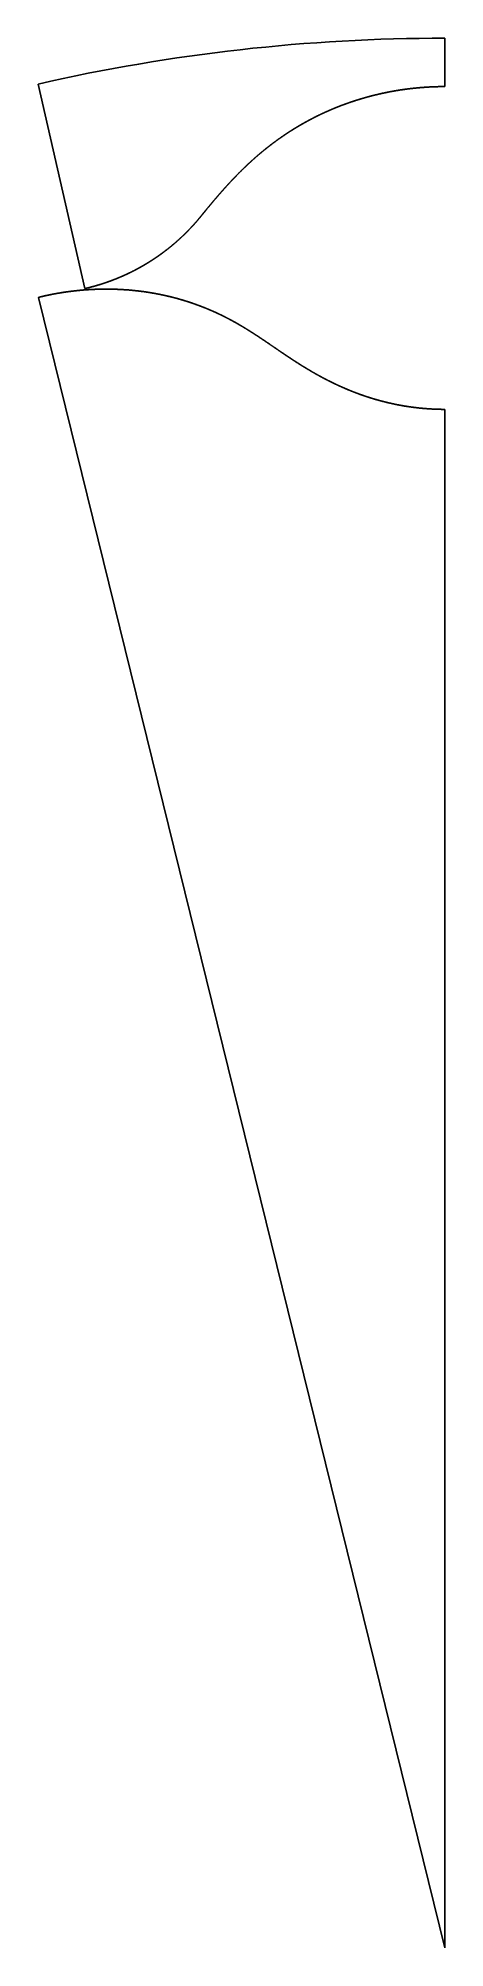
# Model space of a CAD drawing. Header units: metres. Extents: x -7.6 to 0, y 0 to 35.5.
import ezdxf

# ---------------------------------------------------------------- set-up
doc = ezdxf.new("R2010")
doc.units = ezdxf.units.M
doc.layers.add('Cycoidal Disk', color=1, linetype='Continuous')
doc.layers.add('Non-Pinwheel', color=2, linetype='Continuous')

msp = doc.modelspace()

# ---------------------------------------------------------------- linework, layer by layer
at = {"layer": 'Cycoidal Disk'}
for p in [(-7.562, 30.682), (0, 28.6)]:
    msp.add_line(p, (0, 0), dxfattribs=at)
msp.add_spline([(-7.562, 30.682), (-7.556, 30.683), (-7.551, 30.685), (-7.546, 30.686), (-7.541, 30.687), (-7.536, 30.688), (-7.531, 30.689), (-7.526, 30.691), (-7.521, 30.692), (-7.516, 30.693), (-7.511, 30.694), (-7.506, 30.695), (-7.501, 30.697), (-7.496, 30.698), (-7.491, 30.699), (-7.486, 30.7), (-7.481, 30.701), (-7.476, 30.702), (-7.471, 30.704), (-7.466, 30.705), (-7.461, 30.706), (-7.456, 30.707), (-7.45, 30.708), (-7.445, 30.709), (-7.44, 30.71), (-7.435, 30.711), (-7.43, 30.713), (-7.425, 30.714), (-7.42, 30.715), (-7.415, 30.716), (-7.41, 30.717), (-7.405, 30.718), (-7.4, 30.719), (-7.395, 30.72), (-7.39, 30.721), (-7.385, 30.722), (-7.38, 30.723), (-7.375, 30.724), (-7.37, 30.725), (-7.365, 30.727), (-7.359, 30.728), (-7.354, 30.729), (-7.349, 30.73), (-7.344, 30.731), (-7.339, 30.732), (-7.334, 30.733), (-7.329, 30.734), (-7.324, 30.735), (-7.319, 30.736), (-7.314, 30.737), (-7.309, 30.738), (-7.304, 30.739), (-7.299, 30.74), (-7.294, 30.741), (-7.289, 30.742), (-7.283, 30.743), (-7.278, 30.744), (-7.273, 30.745), (-7.268, 30.745), (-7.263, 30.746), (-7.258, 30.747), (-7.253, 30.748), (-7.248, 30.749), (-7.243, 30.75), (-7.238, 30.751), (-7.233, 30.752), (-7.228, 30.753), (-7.223, 30.754), (-7.218, 30.755), (-7.212, 30.756), (-7.207, 30.757), (-7.202, 30.757), (-7.197, 30.758), (-7.192, 30.759), (-7.187, 30.76), (-7.182, 30.761), (-7.177, 30.762), (-7.172, 30.763), (-7.167, 30.763), (-7.162, 30.764), (-7.157, 30.765), (-7.151, 30.766), (-7.146, 30.767), (-7.141, 30.768), (-7.136, 30.768), (-7.131, 30.769), (-7.126, 30.77), (-7.121, 30.771), (-7.116, 30.772), (-7.111, 30.773), (-7.106, 30.773), (-7.101, 30.774), (-7.096, 30.775), (-7.091, 30.776), (-7.085, 30.776), (-7.08, 30.777), (-7.075, 30.778), (-7.07, 30.779), (-7.065, 30.779), (-7.06, 30.78), (-7.055, 30.781), (-7.05, 30.782), (-7.045, 30.782), (-7.04, 30.783), (-7.035, 30.784), (-7.03, 30.785), (-7.024, 30.785), (-7.019, 30.786), (-7.014, 30.787), (-7.009, 30.787), (-7.004, 30.788), (-6.999, 30.789), (-6.994, 30.789), (-6.989, 30.79), (-6.984, 30.791), (-6.979, 30.791), (-6.974, 30.792), (-6.969, 30.793), (-6.963, 30.793), (-6.958, 30.794), (-6.953, 30.795), (-6.948, 30.795), (-6.943, 30.796), (-6.938, 30.797), (-6.933, 30.797), (-6.928, 30.798), (-6.923, 30.798), (-6.918, 30.799), (-6.913, 30.8), (-6.908, 30.8), (-6.902, 30.801), (-6.897, 30.801), (-6.892, 30.802), (-6.887, 30.803), (-6.882, 30.803), (-6.877, 30.804), (-6.872, 30.804), (-6.867, 30.805), (-6.862, 30.805), (-6.857, 30.806), (-6.852, 30.806), (-6.847, 30.807), (-6.842, 30.808), (-6.837, 30.808), (-6.831, 30.809), (-6.826, 30.809), (-6.821, 30.81), (-6.816, 30.81), (-6.811, 30.811), (-6.806, 30.811), (-6.801, 30.812), (-6.796, 30.812), (-6.791, 30.813), (-6.786, 30.813), (-6.781, 30.814), (-6.776, 30.814), (-6.771, 30.814), (-6.766, 30.815), (-6.761, 30.815), (-6.755, 30.816), (-6.75, 30.816), (-6.745, 30.817), (-6.74, 30.817), (-6.735, 30.818), (-6.73, 30.818), (-6.725, 30.818), (-6.72, 30.819), (-6.715, 30.819), (-6.71, 30.82), (-6.705, 30.82), (-6.7, 30.82), (-6.695, 30.821), (-6.69, 30.821), (-6.685, 30.822), (-6.68, 30.822), (-6.675, 30.822), (-6.67, 30.823), (-6.665, 30.823), (-6.659, 30.823), (-6.654, 30.824), (-6.649, 30.824), (-6.644, 30.824), (-6.639, 30.825), (-6.634, 30.825), (-6.629, 30.825), (-6.624, 30.826), (-6.619, 30.826), (-6.614, 30.826), (-6.609, 30.827), (-6.604, 30.827), (-6.599, 30.827), (-6.594, 30.827), (-6.589, 30.828), (-6.584, 30.828), (-6.579, 30.828), (-6.574, 30.829), (-6.569, 30.829), (-6.564, 30.829), (-6.559, 30.829), (-6.554, 30.83), (-6.549, 30.83), (-6.544, 30.83), (-6.539, 30.83), (-6.534, 30.83), (-6.529, 30.831), (-6.524, 30.831), (-6.519, 30.831), (-6.514, 30.831), (-6.509, 30.832), (-6.504, 30.832), (-6.499, 30.832), (-6.494, 30.832), (-6.489, 30.832), (-6.484, 30.832), (-6.479, 30.833), (-6.474, 30.833), (-6.469, 30.833), (-6.464, 30.833), (-6.459, 30.833), (-6.451, 30.834), (-6.444, 30.834), (-6.436, 30.834), (-6.429, 30.834), (-6.421, 30.834), (-6.414, 30.834), (-6.406, 30.835), (-6.399, 30.835), (-6.391, 30.835), (-6.384, 30.835), (-6.376, 30.835), (-6.369, 30.835), (-6.361, 30.835), (-6.354, 30.835), (-6.347, 30.836), (-6.339, 30.836), (-6.332, 30.836), (-6.324, 30.836), (-6.317, 30.836), (-6.309, 30.836), (-6.302, 30.836), (-6.295, 30.836), (-6.287, 30.836), (-6.28, 30.836), (-6.272, 30.836), (-6.265, 30.836), (-6.257, 30.836), (-6.25, 30.835), (-6.243, 30.835), (-6.235, 30.835), (-6.228, 30.835), (-6.221, 30.835), (-6.213, 30.835), (-6.206, 30.835), (-6.198, 30.835), (-6.191, 30.835), (-6.184, 30.834), (-6.176, 30.834), (-6.169, 30.834), (-6.162, 30.834), (-6.154, 30.834), (-6.147, 30.833), (-6.14, 30.833), (-6.132, 30.833), (-6.125, 30.833), (-6.118, 30.833), (-6.11, 30.832), (-6.103, 30.832), (-6.096, 30.832), (-6.089, 30.831), (-6.081, 30.831), (-6.074, 30.831), (-6.067, 30.83), (-6.059, 30.83), (-6.052, 30.83), (-6.045, 30.829), (-6.038, 30.829), (-6.03, 30.829), (-6.023, 30.828), (-6.016, 30.828), (-6.009, 30.827), (-6.001, 30.827), (-5.994, 30.827), (-5.987, 30.826), (-5.98, 30.826), (-5.973, 30.825), (-5.965, 30.825), (-5.958, 30.824), (-5.951, 30.824), (-5.944, 30.823), (-5.937, 30.823), (-5.929, 30.822), (-5.922, 30.822), (-5.915, 30.821), (-5.908, 30.821), (-5.901, 30.82), (-5.894, 30.82), (-5.887, 30.819), (-5.879, 30.819), (-5.872, 30.818), (-5.865, 30.817), (-5.858, 30.817), (-5.851, 30.816), (-5.844, 30.815), (-5.837, 30.815), (-5.83, 30.814), (-5.823, 30.814), (-5.816, 30.813), (-5.808, 30.812), (-5.801, 30.811), (-5.794, 30.811), (-5.787, 30.81), (-5.78, 30.809), (-5.773, 30.809), (-5.766, 30.808), (-5.759, 30.807), (-5.752, 30.806), (-5.745, 30.806), (-5.738, 30.805), (-5.731, 30.804), (-5.724, 30.803), (-5.717, 30.803), (-5.71, 30.802), (-5.703, 30.801), (-5.696, 30.8), (-5.689, 30.799), (-5.682, 30.798), (-5.675, 30.798), (-5.668, 30.797), (-5.661, 30.796), (-5.655, 30.795), (-5.648, 30.794), (-5.641, 30.793), (-5.634, 30.792), (-5.627, 30.791), (-5.62, 30.79), (-5.613, 30.789), (-5.606, 30.789), (-5.599, 30.788), (-5.593, 30.787), (-5.586, 30.786), (-5.579, 30.785), (-5.572, 30.784), (-5.565, 30.783), (-5.558, 30.782), (-5.552, 30.781), (-5.545, 30.78), (-5.538, 30.779), (-5.531, 30.778), (-5.524, 30.777), (-5.518, 30.776), (-5.511, 30.774), (-5.504, 30.773), (-5.497, 30.772), (-5.49, 30.771), (-5.484, 30.77), (-5.477, 30.769), (-5.47, 30.768), (-5.464, 30.767), (-5.457, 30.766), (-5.45, 30.765), (-5.443, 30.763), (-5.437, 30.762), (-5.43, 30.761), (-5.423, 30.76), (-5.417, 30.759), (-5.41, 30.758), (-5.403, 30.756), (-5.397, 30.755), (-5.39, 30.754), (-5.383, 30.753), (-5.377, 30.752), (-5.37, 30.75), (-5.364, 30.749), (-5.357, 30.748), (-5.35, 30.747), (-5.344, 30.745), (-5.337, 30.744), (-5.331, 30.743), (-5.324, 30.741), (-5.318, 30.74), (-5.311, 30.739), (-5.305, 30.738), (-5.298, 30.736), (-5.292, 30.735), (-5.285, 30.734), (-5.279, 30.732), (-5.272, 30.731), (-5.266, 30.73), (-5.259, 30.728), (-5.253, 30.727), (-5.246, 30.725), (-5.24, 30.724), (-5.233, 30.723), (-5.227, 30.721), (-5.22, 30.72), (-5.214, 30.718), (-5.208, 30.717), (-5.201, 30.716), (-5.195, 30.714), (-5.188, 30.713), (-5.182, 30.711), (-5.176, 30.71), (-5.169, 30.708), (-5.163, 30.707), (-5.157, 30.705), (-5.15, 30.704), (-5.144, 30.702), (-5.138, 30.701), (-5.131, 30.699), (-5.125, 30.698), (-5.119, 30.696), (-5.113, 30.695), (-5.106, 30.693), (-5.1, 30.692), (-5.094, 30.69), (-5.087, 30.689), (-5.081, 30.687), (-5.075, 30.686), (-5.069, 30.684), (-5.063, 30.682), (-5.056, 30.681), (-5.05, 30.679), (-5.044, 30.678), (-5.038, 30.676), (-5.032, 30.674), (-5.026, 30.673), (-5.019, 30.671), (-5.013, 30.67), (-5.007, 30.668), (-5.001, 30.666), (-4.995, 30.665), (-4.989, 30.663), (-4.983, 30.661), (-4.977, 30.66), (-4.97, 30.658), (-4.964, 30.656), (-4.958, 30.655), (-4.952, 30.653), (-4.946, 30.651), (-4.94, 30.65), (-4.934, 30.648), (-4.928, 30.646), (-4.922, 30.644), (-4.916, 30.643), (-4.91, 30.641), (-4.904, 30.639), (-4.898, 30.637), (-4.892, 30.636), (-4.886, 30.634), (-4.88, 30.632), (-4.874, 30.63), (-4.869, 30.629), (-4.863, 30.627), (-4.857, 30.625), (-4.851, 30.623), (-4.845, 30.621), (-4.839, 30.62), (-4.833, 30.618), (-4.827, 30.616), (-4.821, 30.614), (-4.816, 30.612), (-4.81, 30.611), (-4.804, 30.609), (-4.798, 30.607), (-4.792, 30.605), (-4.787, 30.603), (-4.781, 30.601), (-4.775, 30.599), (-4.769, 30.598), (-4.763, 30.596), (-4.758, 30.594), (-4.752, 30.592), (-4.746, 30.59), (-4.741, 30.588), (-4.735, 30.586), (-4.729, 30.584), (-4.723, 30.583), (-4.718, 30.581), (-4.712, 30.579), (-4.706, 30.577), (-4.701, 30.575), (-4.695, 30.573), (-4.689, 30.571), (-4.684, 30.569), (-4.678, 30.567), (-4.673, 30.565), (-4.667, 30.563), (-4.661, 30.561), (-4.656, 30.559), (-4.65, 30.557), (-4.645, 30.555), (-4.639, 30.553), (-4.634, 30.551), (-4.628, 30.549), (-4.622, 30.547), (-4.617, 30.545), (-4.611, 30.543), (-4.606, 30.541), (-4.6, 30.539), (-4.595, 30.537), (-4.589, 30.535), (-4.584, 30.533), (-4.579, 30.531), (-4.573, 30.529), (-4.568, 30.527), (-4.562, 30.525), (-4.557, 30.523), (-4.551, 30.521), (-4.546, 30.519), (-4.541, 30.517), (-4.535, 30.515), (-4.53, 30.513), (-4.524, 30.511), (-4.519, 30.509), (-4.514, 30.507), (-4.508, 30.505), (-4.503, 30.502), (-4.498, 30.5), (-4.492, 30.498), (-4.487, 30.496), (-4.482, 30.494), (-4.476, 30.492), (-4.471, 30.49), (-4.466, 30.488), (-4.461, 30.486), (-4.455, 30.484), (-4.45, 30.481), (-4.445, 30.479), (-4.44, 30.477), (-4.434, 30.475), (-4.429, 30.473), (-4.424, 30.471), (-4.419, 30.469), (-4.414, 30.466), (-4.409, 30.464), (-4.403, 30.462), (-4.398, 30.46), (-4.393, 30.458), (-4.388, 30.456), (-4.383, 30.453), (-4.378, 30.451), (-4.373, 30.449), (-4.367, 30.447), (-4.362, 30.445), (-4.357, 30.443), (-4.352, 30.44), (-4.347, 30.438), (-4.342, 30.436), (-4.337, 30.434), (-4.332, 30.432), (-4.327, 30.429), (-4.322, 30.427), (-4.317, 30.425), (-4.312, 30.423), (-4.307, 30.421), (-4.302, 30.418), (-4.297, 30.416), (-4.292, 30.414), (-4.287, 30.412), (-4.282, 30.409), (-4.277, 30.407), (-4.272, 30.405), (-4.267, 30.403), (-4.262, 30.4), (-4.257, 30.398), (-4.252, 30.396), (-4.247, 30.394), (-4.242, 30.391), (-4.238, 30.389), (-4.233, 30.387), (-4.228, 30.385), (-4.223, 30.382), (-4.218, 30.38), (-4.213, 30.378), (-4.208, 30.375), (-4.204, 30.373), (-4.199, 30.371), (-4.194, 30.369), (-4.189, 30.366), (-4.184, 30.364), (-4.18, 30.362), (-4.175, 30.359), (-4.17, 30.357), (-4.165, 30.355), (-4.16, 30.353), (-4.156, 30.35), (-4.151, 30.348), (-4.146, 30.346), (-4.141, 30.343), (-4.137, 30.341), (-4.132, 30.339), (-4.127, 30.336), (-4.123, 30.334), (-4.118, 30.332), (-4.113, 30.329), (-4.108, 30.327), (-4.104, 30.325), (-4.099, 30.322), (-4.094, 30.32), (-4.09, 30.318), (-4.085, 30.315), (-4.08, 30.313), (-4.076, 30.311), (-4.071, 30.308), (-4.067, 30.306), (-4.062, 30.303), (-4.057, 30.301), (-4.053, 30.299), (-4.048, 30.296), (-4.044, 30.294), (-4.039, 30.292), (-4.034, 30.289), (-4.03, 30.287), (-4.025, 30.284), (-4.021, 30.282), (-4.016, 30.28), (-4.012, 30.277), (-4.007, 30.275), (-4.003, 30.272), (-3.998, 30.27), (-3.993, 30.268), (-3.989, 30.265), (-3.984, 30.263), (-3.98, 30.26), (-3.975, 30.258), (-3.971, 30.256), (-3.966, 30.253), (-3.962, 30.251), (-3.957, 30.248), (-3.953, 30.246), (-3.949, 30.243), (-3.944, 30.241), (-3.94, 30.239), (-3.935, 30.236), (-3.931, 30.234), (-3.926, 30.231), (-3.922, 30.229), (-3.917, 30.226), (-3.913, 30.224), (-3.909, 30.221), (-3.904, 30.219), (-3.9, 30.217), (-3.895, 30.214), (-3.891, 30.212), (-3.887, 30.209), (-3.882, 30.207), (-3.878, 30.204), (-3.873, 30.202), (-3.869, 30.199), (-3.865, 30.197), (-3.86, 30.194), (-3.856, 30.192), (-3.852, 30.189), (-3.847, 30.187), (-3.843, 30.184), (-3.839, 30.182), (-3.834, 30.179), (-3.83, 30.177), (-3.826, 30.174), (-3.821, 30.172), (-3.817, 30.169), (-3.813, 30.167), (-3.808, 30.164), (-3.802, 30.16), (-3.795, 30.157), (-3.789, 30.153), (-3.782, 30.149), (-3.776, 30.145), (-3.77, 30.141), (-3.763, 30.138), (-3.757, 30.134), (-3.75, 30.13), (-3.744, 30.126), (-3.737, 30.122), (-3.731, 30.118), (-3.725, 30.115), (-3.718, 30.111), (-3.712, 30.107), (-3.705, 30.103), (-3.699, 30.099), (-3.693, 30.095), (-3.686, 30.091), (-3.68, 30.087), (-3.674, 30.083), (-3.667, 30.079), (-3.661, 30.075), (-3.654, 30.071), (-3.648, 30.067), (-3.642, 30.064), (-3.635, 30.06), (-3.629, 30.056), (-3.623, 30.052), (-3.616, 30.047), (-3.61, 30.043), (-3.603, 30.039), (-3.597, 30.035), (-3.591, 30.031), (-3.584, 30.027), (-3.578, 30.023), (-3.572, 30.019), (-3.565, 30.015), (-3.559, 30.011), (-3.552, 30.007), (-3.546, 30.003), (-3.54, 29.998), (-3.533, 29.994), (-3.527, 29.99), (-3.52, 29.986), (-3.514, 29.982), (-3.507, 29.978), (-3.501, 29.973), (-3.494, 29.969), (-3.488, 29.965), (-3.481, 29.961), (-3.475, 29.956), (-3.468, 29.952), (-3.462, 29.948), (-3.455, 29.943), (-3.449, 29.939), (-3.442, 29.935), (-3.436, 29.93), (-3.429, 29.926), (-3.423, 29.922), (-3.416, 29.917), (-3.409, 29.913), (-3.403, 29.908), (-3.396, 29.904), (-3.389, 29.899), (-3.383, 29.895), (-3.376, 29.89), (-3.369, 29.886), (-3.362, 29.881), (-3.356, 29.877), (-3.349, 29.872), (-3.342, 29.867), (-3.335, 29.863), (-3.328, 29.858), (-3.321, 29.854), (-3.315, 29.849), (-3.308, 29.844), (-3.301, 29.839), (-3.294, 29.835), (-3.287, 29.83), (-3.28, 29.825), (-3.272, 29.82), (-3.265, 29.815), (-3.258, 29.811), (-3.251, 29.806), (-3.244, 29.801), (-3.237, 29.796), (-3.229, 29.791), (-3.222, 29.786), (-3.215, 29.781), (-3.207, 29.776), (-3.2, 29.771), (-3.192, 29.766), (-3.185, 29.761), (-3.177, 29.755), (-3.17, 29.75), (-3.162, 29.745), (-3.155, 29.74), (-3.147, 29.735), (-3.139, 29.729), (-3.131, 29.724), (-3.124, 29.719), (-3.116, 29.713), (-3.108, 29.708), (-3.1, 29.702), (-3.092, 29.697), (-3.084, 29.691), (-3.075, 29.686), (-3.067, 29.68), (-3.059, 29.675), (-3.055, 29.672), (-3.051, 29.669), (-3.046, 29.666), (-3.042, 29.663), (-3.038, 29.66), (-3.034, 29.658), (-3.03, 29.655), (-3.025, 29.652), (-3.021, 29.649), (-3.017, 29.646), (-3.013, 29.643), (-3.008, 29.64), (-3.004, 29.637), (-3, 29.634), (-2.995, 29.631), (-2.991, 29.628), (-2.986, 29.625), (-2.982, 29.622), (-2.978, 29.619), (-2.973, 29.616), (-2.969, 29.613), (-2.964, 29.61), (-2.96, 29.607), (-2.955, 29.604), (-2.951, 29.601), (-2.946, 29.598), (-2.941, 29.595), (-2.937, 29.592), (-2.932, 29.589), (-2.928, 29.586), (-2.923, 29.583), (-2.918, 29.58), (-2.914, 29.577), (-2.909, 29.574), (-2.904, 29.57), (-2.899, 29.567), (-2.895, 29.564), (-2.89, 29.561), (-2.885, 29.558), (-2.88, 29.555), (-2.875, 29.551), (-2.87, 29.548), (-2.865, 29.545), (-2.861, 29.542), (-2.856, 29.538), (-2.851, 29.535), (-2.846, 29.532), (-2.841, 29.529), (-2.836, 29.525), (-2.831, 29.522), (-2.825, 29.519), (-2.82, 29.515), (-2.815, 29.512), (-2.81, 29.509), (-2.805, 29.505), (-2.8, 29.502), (-2.794, 29.499), (-2.789, 29.495), (-2.784, 29.492), (-2.779, 29.488), (-2.773, 29.485), (-2.768, 29.481), (-2.763, 29.478), (-2.757, 29.474), (-2.752, 29.471), (-2.746, 29.468), (-2.741, 29.464), (-2.735, 29.461), (-2.73, 29.457), (-2.724, 29.453), (-2.719, 29.45), (-2.713, 29.446), (-2.707, 29.443), (-2.702, 29.439), (-2.696, 29.436), (-2.69, 29.432), (-2.684, 29.428), (-2.679, 29.425), (-2.673, 29.421), (-2.667, 29.417), (-2.661, 29.414), (-2.655, 29.41), (-2.649, 29.406), (-2.643, 29.403), (-2.637, 29.399), (-2.631, 29.395), (-2.625, 29.392), (-2.619, 29.388), (-2.613, 29.384), (-2.607, 29.38), (-2.6, 29.376), (-2.594, 29.373), (-2.588, 29.369), (-2.582, 29.365), (-2.575, 29.361), (-2.569, 29.357), (-2.562, 29.353), (-2.556, 29.35), (-2.549, 29.346), (-2.543, 29.342), (-2.536, 29.338), (-2.53, 29.334), (-2.523, 29.33), (-2.516, 29.326), (-2.51, 29.322), (-2.503, 29.318), (-2.496, 29.314), (-2.489, 29.31), (-2.482, 29.306), (-2.476, 29.302), (-2.469, 29.298), (-2.462, 29.294), (-2.455, 29.29), (-2.448, 29.286), (-2.44, 29.282), (-2.433, 29.278), (-2.426, 29.274), (-2.419, 29.27), (-2.412, 29.265), (-2.404, 29.261), (-2.397, 29.257), (-2.39, 29.253), (-2.382, 29.249), (-2.375, 29.245), (-2.367, 29.241), (-2.36, 29.236), (-2.352, 29.232), (-2.344, 29.228), (-2.337, 29.224), (-2.329, 29.219), (-2.321, 29.215), (-2.313, 29.211), (-2.305, 29.207), (-2.297, 29.202), (-2.29, 29.198), (-2.281, 29.194), (-2.273, 29.189), (-2.265, 29.185), (-2.257, 29.181), (-2.249, 29.176), (-2.241, 29.172), (-2.232, 29.168), (-2.224, 29.163), (-2.216, 29.159), (-2.207, 29.155), (-2.199, 29.15), (-2.19, 29.146), (-2.181, 29.141), (-2.173, 29.137), (-2.164, 29.133), (-2.155, 29.128), (-2.146, 29.124), (-2.138, 29.119), (-2.129, 29.115), (-2.124, 29.113), (-2.12, 29.11), (-2.115, 29.108), (-2.111, 29.106), (-2.106, 29.104), (-2.102, 29.102), (-2.097, 29.099), (-2.092, 29.097), (-2.088, 29.095), (-2.083, 29.093), (-2.079, 29.09), (-2.074, 29.088), (-2.069, 29.086), (-2.065, 29.084), (-2.06, 29.081), (-2.055, 29.079), (-2.051, 29.077), (-2.046, 29.075), (-2.041, 29.072), (-2.036, 29.07), (-2.032, 29.068), (-2.027, 29.066), (-2.022, 29.063), (-2.017, 29.061), (-2.013, 29.059), (-2.008, 29.057), (-2.003, 29.054), (-1.998, 29.052), (-1.993, 29.05), (-1.988, 29.048), (-1.983, 29.045), (-1.978, 29.043), (-1.973, 29.041), (-1.969, 29.039), (-1.964, 29.036), (-1.959, 29.034), (-1.954, 29.032), (-1.949, 29.03), (-1.944, 29.027), (-1.939, 29.025), (-1.934, 29.023), (-1.928, 29.02), (-1.923, 29.018), (-1.918, 29.016), (-1.913, 29.014), (-1.908, 29.011), (-1.903, 29.009), (-1.898, 29.007), (-1.893, 29.005), (-1.887, 29.002), (-1.882, 29), (-1.877, 28.998), (-1.872, 28.996), (-1.867, 28.993), (-1.861, 28.991), (-1.856, 28.989), (-1.851, 28.986), (-1.846, 28.984), (-1.84, 28.982), (-1.835, 28.98), (-1.83, 28.977), (-1.824, 28.975), (-1.819, 28.973), (-1.813, 28.971), (-1.808, 28.968), (-1.803, 28.966), (-1.797, 28.964), (-1.792, 28.962), (-1.786, 28.959), (-1.781, 28.957), (-1.775, 28.955), (-1.77, 28.953), (-1.764, 28.95), (-1.759, 28.948), (-1.753, 28.946), (-1.747, 28.944), (-1.742, 28.941), (-1.736, 28.939), (-1.731, 28.937), (-1.725, 28.935), (-1.719, 28.932), (-1.714, 28.93), (-1.708, 28.928), (-1.702, 28.926), (-1.697, 28.924), (-1.691, 28.921), (-1.685, 28.919), (-1.679, 28.917), (-1.674, 28.915), (-1.668, 28.912), (-1.662, 28.91), (-1.656, 28.908), (-1.65, 28.906), (-1.644, 28.904), (-1.639, 28.901), (-1.633, 28.899), (-1.627, 28.897), (-1.621, 28.895), (-1.615, 28.893), (-1.609, 28.89), (-1.603, 28.888), (-1.597, 28.886), (-1.591, 28.884), (-1.585, 28.882), (-1.579, 28.879), (-1.573, 28.877), (-1.567, 28.875), (-1.561, 28.873), (-1.555, 28.871), (-1.548, 28.869), (-1.542, 28.866), (-1.536, 28.864), (-1.53, 28.862), (-1.524, 28.86), (-1.518, 28.858), (-1.511, 28.856), (-1.505, 28.853), (-1.499, 28.851), (-1.493, 28.849), (-1.486, 28.847), (-1.48, 28.845), (-1.474, 28.843), (-1.467, 28.841), (-1.461, 28.839), (-1.455, 28.836), (-1.448, 28.834), (-1.442, 28.832), (-1.436, 28.83), (-1.429, 28.828), (-1.423, 28.826), (-1.416, 28.824), (-1.41, 28.822), (-1.403, 28.82), (-1.397, 28.818), (-1.39, 28.816), (-1.384, 28.814), (-1.377, 28.812), (-1.371, 28.81), (-1.364, 28.808), (-1.357, 28.805), (-1.351, 28.803), (-1.344, 28.801), (-1.337, 28.799), (-1.331, 28.797), (-1.324, 28.795), (-1.317, 28.793), (-1.311, 28.791), (-1.304, 28.789), (-1.297, 28.787), (-1.29, 28.785), (-1.284, 28.784), (-1.277, 28.782), (-1.27, 28.78), (-1.263, 28.778), (-1.256, 28.776), (-1.25, 28.774), (-1.243, 28.772), (-1.236, 28.77), (-1.229, 28.768), (-1.222, 28.766), (-1.215, 28.764), (-1.208, 28.762), (-1.201, 28.76), (-1.194, 28.759), (-1.187, 28.757), (-1.18, 28.755), (-1.173, 28.753), (-1.166, 28.751), (-1.159, 28.749), (-1.152, 28.747), (-1.145, 28.746), (-1.138, 28.744), (-1.131, 28.742), (-1.124, 28.74), (-1.117, 28.738), (-1.109, 28.737), (-1.102, 28.735), (-1.095, 28.733), (-1.088, 28.731), (-1.081, 28.73), (-1.073, 28.728), (-1.066, 28.726), (-1.059, 28.724), (-1.052, 28.723), (-1.044, 28.721), (-1.037, 28.719), (-1.03, 28.718), (-1.022, 28.716), (-1.015, 28.714), (-1.008, 28.713), (-1, 28.711), (-0.993, 28.709), (-0.986, 28.708), (-0.978, 28.706), (-0.971, 28.704), (-0.963, 28.703), (-0.956, 28.701), (-0.948, 28.7), (-0.941, 28.698), (-0.933, 28.696), (-0.926, 28.695), (-0.918, 28.693), (-0.911, 28.692), (-0.903, 28.69), (-0.896, 28.689), (-0.888, 28.687), (-0.881, 28.686), (-0.873, 28.684), (-0.865, 28.683), (-0.858, 28.681), (-0.85, 28.68), (-0.843, 28.678), (-0.835, 28.677), (-0.827, 28.676), (-0.82, 28.674), (-0.812, 28.673), (-0.804, 28.671), (-0.796, 28.67), (-0.789, 28.669), (-0.781, 28.667), (-0.773, 28.666), (-0.765, 28.665), (-0.758, 28.663), (-0.75, 28.662), (-0.742, 28.661), (-0.734, 28.66), (-0.726, 28.658), (-0.719, 28.657), (-0.711, 28.656), (-0.703, 28.655), (-0.695, 28.653), (-0.687, 28.652), (-0.679, 28.651), (-0.671, 28.65), (-0.664, 28.649), (-0.656, 28.647), (-0.648, 28.646), (-0.64, 28.645), (-0.632, 28.644), (-0.624, 28.643), (-0.616, 28.642), (-0.608, 28.641), (-0.6, 28.64), (-0.592, 28.639), (-0.584, 28.638), (-0.576, 28.637), (-0.568, 28.636), (-0.56, 28.635), (-0.552, 28.634), (-0.544, 28.633), (-0.536, 28.632), (-0.528, 28.631), (-0.52, 28.63), (-0.512, 28.629), (-0.503, 28.628), (-0.495, 28.627), (-0.487, 28.626), (-0.479, 28.625), (-0.471, 28.624), (-0.463, 28.624), (-0.455, 28.623), (-0.447, 28.622), (-0.438, 28.621), (-0.43, 28.62), (-0.422, 28.62), (-0.414, 28.619), (-0.406, 28.618), (-0.398, 28.617), (-0.389, 28.617), (-0.381, 28.616), (-0.373, 28.615), (-0.365, 28.615), (-0.357, 28.614), (-0.348, 28.613), (-0.34, 28.613), (-0.332, 28.612), (-0.324, 28.612), (-0.315, 28.611), (-0.307, 28.61), (-0.299, 28.61), (-0.291, 28.609), (-0.282, 28.609), (-0.274, 28.608), (-0.266, 28.608), (-0.258, 28.607), (-0.249, 28.607), (-0.241, 28.606), (-0.233, 28.606), (-0.225, 28.606), (-0.216, 28.605), (-0.208, 28.605), (-0.2, 28.604), (-0.191, 28.604), (-0.183, 28.604), (-0.175, 28.603), (-0.166, 28.603), (-0.158, 28.603), (-0.15, 28.602), (-0.141, 28.602), (-0.133, 28.602), (-0.125, 28.602), (-0.116, 28.601), (-0.108, 28.601), (-0.1, 28.601), (-0.091, 28.601), (-0.083, 28.601), (-0.075, 28.601), (-0.066, 28.6), (-0.058, 28.6), (-0.05, 28.6), (-0.041, 28.6), (-0.033, 28.6), (-0.025, 28.6), (-0.016, 28.6), (0, 28.6)], degree=3, dxfattribs=at)
at = {"layer": 'Non-Pinwheel'}
for p, q in [((0, 34.6), (0, 35.5)), ((-6.698, 30.845), (-7.566, 34.648))]:
    msp.add_line(p, q, dxfattribs=at)
msp.add_arc((0, 1.5), 34, 90, 102.8571, dxfattribs=at)
msp.add_spline([(-6.698, 30.845), (-6.685, 30.848), (-6.679, 30.85), (-6.672, 30.851), (-6.666, 30.853), (-6.66, 30.854), (-6.653, 30.856), (-6.647, 30.857), (-6.64, 30.859), (-6.634, 30.86), (-6.628, 30.862), (-6.621, 30.864), (-6.615, 30.865), (-6.609, 30.867), (-6.602, 30.868), (-6.596, 30.87), (-6.59, 30.872), (-6.583, 30.873), (-6.577, 30.875), (-6.571, 30.877), (-6.564, 30.878), (-6.558, 30.88), (-6.552, 30.882), (-6.545, 30.883), (-6.539, 30.885), (-6.533, 30.887), (-6.526, 30.889), (-6.52, 30.89), (-6.514, 30.892), (-6.507, 30.894), (-6.501, 30.896), (-6.495, 30.897), (-6.489, 30.899), (-6.482, 30.901), (-6.476, 30.903), (-6.47, 30.905), (-6.464, 30.907), (-6.457, 30.908), (-6.451, 30.91), (-6.445, 30.912), (-6.439, 30.914), (-6.432, 30.916), (-6.426, 30.918), (-6.42, 30.92), (-6.414, 30.922), (-6.408, 30.923), (-6.401, 30.925), (-6.395, 30.927), (-6.389, 30.929), (-6.383, 30.931), (-6.377, 30.933), (-6.371, 30.935), (-6.364, 30.937), (-6.358, 30.939), (-6.352, 30.941), (-6.346, 30.943), (-6.34, 30.945), (-6.334, 30.947), (-6.328, 30.949), (-6.322, 30.951), (-6.316, 30.953), (-6.31, 30.955), (-6.303, 30.957), (-6.297, 30.96), (-6.291, 30.962), (-6.285, 30.964), (-6.279, 30.966), (-6.273, 30.968), (-6.267, 30.97), (-6.261, 30.972), (-6.255, 30.974), (-6.249, 30.976), (-6.243, 30.979), (-6.237, 30.981), (-6.231, 30.983), (-6.225, 30.985), (-6.219, 30.987), (-6.213, 30.99), (-6.207, 30.992), (-6.202, 30.994), (-6.196, 30.996), (-6.19, 30.998), (-6.184, 31.001), (-6.178, 31.003), (-6.172, 31.005), (-6.166, 31.007), (-6.16, 31.01), (-6.154, 31.012), (-6.149, 31.014), (-6.143, 31.016), (-6.137, 31.019), (-6.131, 31.021), (-6.125, 31.023), (-6.12, 31.026), (-6.114, 31.028), (-6.108, 31.03), (-6.102, 31.033), (-6.097, 31.035), (-6.091, 31.037), (-6.085, 31.04), (-6.079, 31.042), (-6.074, 31.044), (-6.068, 31.047), (-6.062, 31.049), (-6.057, 31.051), (-6.051, 31.054), (-6.045, 31.056), (-6.04, 31.059), (-6.034, 31.061), (-6.028, 31.063), (-6.023, 31.066), (-6.017, 31.068), (-6.012, 31.071), (-6.006, 31.073), (-6, 31.075), (-5.995, 31.078), (-5.989, 31.08), (-5.984, 31.083), (-5.978, 31.085), (-5.973, 31.088), (-5.967, 31.09), (-5.962, 31.093), (-5.956, 31.095), (-5.951, 31.098), (-5.945, 31.1), (-5.94, 31.103), (-5.934, 31.105), (-5.929, 31.108), (-5.924, 31.11), (-5.918, 31.113), (-5.913, 31.115), (-5.907, 31.118), (-5.902, 31.12), (-5.897, 31.123), (-5.891, 31.125), (-5.886, 31.128), (-5.881, 31.13), (-5.876, 31.133), (-5.87, 31.135), (-5.865, 31.138), (-5.86, 31.14), (-5.854, 31.143), (-5.849, 31.146), (-5.844, 31.148), (-5.839, 31.151), (-5.834, 31.153), (-5.828, 31.156), (-5.823, 31.158), (-5.818, 31.161), (-5.813, 31.164), (-5.808, 31.166), (-5.803, 31.169), (-5.797, 31.171), (-5.792, 31.174), (-5.787, 31.177), (-5.782, 31.179), (-5.777, 31.182), (-5.772, 31.184), (-5.767, 31.187), (-5.762, 31.19), (-5.757, 31.192), (-5.752, 31.195), (-5.747, 31.198), (-5.742, 31.2), (-5.737, 31.203), (-5.732, 31.205), (-5.727, 31.208), (-5.722, 31.211), (-5.717, 31.213), (-5.712, 31.216), (-5.708, 31.219), (-5.703, 31.221), (-5.698, 31.224), (-5.693, 31.227), (-5.688, 31.229), (-5.683, 31.232), (-5.679, 31.235), (-5.674, 31.237), (-5.669, 31.24), (-5.664, 31.243), (-5.659, 31.245), (-5.655, 31.248), (-5.65, 31.251), (-5.645, 31.253), (-5.641, 31.256), (-5.636, 31.259), (-5.631, 31.261), (-5.627, 31.264), (-5.622, 31.267), (-5.617, 31.269), (-5.613, 31.272), (-5.608, 31.275), (-5.603, 31.277), (-5.599, 31.28), (-5.594, 31.283), (-5.59, 31.285), (-5.585, 31.288), (-5.581, 31.291), (-5.576, 31.293), (-5.572, 31.296), (-5.567, 31.299), (-5.563, 31.301), (-5.558, 31.304), (-5.554, 31.307), (-5.549, 31.309), (-5.545, 31.312), (-5.54, 31.315), (-5.536, 31.317), (-5.532, 31.32), (-5.527, 31.323), (-5.523, 31.325), (-5.519, 31.328), (-5.514, 31.331), (-5.51, 31.333), (-5.506, 31.336), (-5.501, 31.339), (-5.497, 31.341), (-5.493, 31.344), (-5.488, 31.347), (-5.484, 31.349), (-5.48, 31.352), (-5.474, 31.356), (-5.467, 31.36), (-5.461, 31.364), (-5.455, 31.368), (-5.449, 31.372), (-5.443, 31.376), (-5.436, 31.38), (-5.43, 31.384), (-5.424, 31.388), (-5.418, 31.392), (-5.412, 31.396), (-5.406, 31.4), (-5.4, 31.404), (-5.394, 31.408), (-5.388, 31.412), (-5.382, 31.416), (-5.377, 31.42), (-5.371, 31.424), (-5.365, 31.428), (-5.359, 31.432), (-5.354, 31.436), (-5.348, 31.44), (-5.342, 31.444), (-5.336, 31.447), (-5.331, 31.451), (-5.325, 31.455), (-5.32, 31.459), (-5.314, 31.463), (-5.309, 31.467), (-5.303, 31.471), (-5.298, 31.475), (-5.292, 31.479), (-5.287, 31.483), (-5.282, 31.486), (-5.276, 31.49), (-5.271, 31.494), (-5.266, 31.498), (-5.26, 31.502), (-5.255, 31.506), (-5.25, 31.509), (-5.245, 31.513), (-5.24, 31.517), (-5.235, 31.521), (-5.23, 31.525), (-5.224, 31.528), (-5.219, 31.532), (-5.214, 31.536), (-5.209, 31.54), (-5.205, 31.544), (-5.2, 31.547), (-5.195, 31.551), (-5.19, 31.555), (-5.185, 31.558), (-5.18, 31.562), (-5.175, 31.566), (-5.171, 31.57), (-5.166, 31.573), (-5.161, 31.577), (-5.157, 31.581), (-5.152, 31.584), (-5.147, 31.588), (-5.143, 31.592), (-5.138, 31.595), (-5.134, 31.599), (-5.129, 31.602), (-5.125, 31.606), (-5.12, 31.61), (-5.116, 31.613), (-5.111, 31.617), (-5.107, 31.62), (-5.102, 31.624), (-5.098, 31.627), (-5.094, 31.631), (-5.089, 31.635), (-5.085, 31.638), (-5.081, 31.642), (-5.077, 31.645), (-5.073, 31.649), (-5.068, 31.652), (-5.064, 31.656), (-5.06, 31.659), (-5.056, 31.662), (-5.052, 31.666), (-5.048, 31.669), (-5.044, 31.673), (-5.04, 31.676), (-5.036, 31.679), (-5.032, 31.683), (-5.028, 31.686), (-5.024, 31.69), (-5.02, 31.693), (-5.016, 31.696), (-5.012, 31.7), (-5.009, 31.703), (-5.005, 31.706), (-5.001, 31.709), (-4.995, 31.714), (-4.99, 31.719), (-4.984, 31.724), (-4.979, 31.729), (-4.973, 31.734), (-4.968, 31.739), (-4.963, 31.743), (-4.958, 31.748), (-4.952, 31.753), (-4.947, 31.757), (-4.942, 31.762), (-4.937, 31.767), (-4.932, 31.771), (-4.927, 31.776), (-4.922, 31.78), (-4.917, 31.785), (-4.912, 31.789), (-4.907, 31.794), (-4.903, 31.798), (-4.898, 31.803), (-4.893, 31.807), (-4.889, 31.811), (-4.884, 31.816), (-4.88, 31.82), (-4.875, 31.824), (-4.871, 31.829), (-4.866, 31.833), (-4.862, 31.837), (-4.858, 31.841), (-4.853, 31.845), (-4.849, 31.849), (-4.845, 31.853), (-4.841, 31.857), (-4.837, 31.861), (-4.833, 31.865), (-4.829, 31.869), (-4.825, 31.873), (-4.821, 31.877), (-4.817, 31.881), (-4.813, 31.885), (-4.809, 31.889), (-4.805, 31.893), (-4.801, 31.896), (-4.798, 31.9), (-4.794, 31.904), (-4.79, 31.908), (-4.787, 31.911), (-4.783, 31.915), (-4.78, 31.918), (-4.776, 31.922), (-4.771, 31.927), (-4.766, 31.933), (-4.761, 31.938), (-4.756, 31.943), (-4.751, 31.948), (-4.746, 31.953), (-4.742, 31.958), (-4.737, 31.963), (-4.732, 31.968), (-4.728, 31.972), (-4.723, 31.977), (-4.719, 31.982), (-4.715, 31.986), (-4.711, 31.991), (-4.706, 31.995), (-4.702, 32), (-4.698, 32.004), (-4.694, 32.008), (-4.69, 32.013), (-4.687, 32.017), (-4.683, 32.021), (-4.679, 32.025), (-4.676, 32.029), (-4.672, 32.033), (-4.668, 32.037), (-4.665, 32.041), (-4.662, 32.044), (-4.657, 32.05), (-4.652, 32.055), (-4.647, 32.061), (-4.642, 32.066), (-4.638, 32.071), (-4.634, 32.076), (-4.629, 32.081), (-4.625, 32.085), (-4.621, 32.09), (-4.617, 32.095), (-4.614, 32.099), (-4.61, 32.103), (-4.606, 32.107), (-4.603, 32.111), (-4.6, 32.115), (-4.595, 32.121), (-4.59, 32.126), (-4.586, 32.131), (-4.582, 32.136), (-4.578, 32.141), (-4.574, 32.146), (-4.571, 32.15), (-4.567, 32.154), (-4.562, 32.159), (-4.558, 32.165), (-4.554, 32.169), (-4.551, 32.174), (-4.546, 32.179), (-4.543, 32.184), (-4.538, 32.189), (-4.535, 32.193), (-4.53, 32.199), (-4.525, 32.206), (-4.519, 32.213), (-4.513, 32.22), (-4.508, 32.227), (-4.502, 32.234), (-4.496, 32.241), (-4.491, 32.248), (-4.485, 32.255), (-4.479, 32.261), (-4.474, 32.268), (-4.468, 32.275), (-4.463, 32.282), (-4.457, 32.288), (-4.452, 32.295), (-4.446, 32.302), (-4.441, 32.308), (-4.435, 32.315), (-4.43, 32.322), (-4.425, 32.328), (-4.419, 32.335), (-4.414, 32.341), (-4.409, 32.348), (-4.403, 32.354), (-4.398, 32.36), (-4.393, 32.367), (-4.387, 32.373), (-4.382, 32.379), (-4.377, 32.386), (-4.372, 32.392), (-4.367, 32.398), (-4.361, 32.404), (-4.356, 32.411), (-4.351, 32.417), (-4.346, 32.423), (-4.341, 32.429), (-4.336, 32.435), (-4.331, 32.441), (-4.325, 32.447), (-4.32, 32.453), (-4.315, 32.459), (-4.31, 32.465), (-4.305, 32.471), (-4.3, 32.477), (-4.295, 32.483), (-4.29, 32.489), (-4.285, 32.495), (-4.28, 32.5), (-4.275, 32.506), (-4.27, 32.512), (-4.266, 32.518), (-4.261, 32.524), (-4.256, 32.529), (-4.251, 32.535), (-4.246, 32.541), (-4.241, 32.546), (-4.236, 32.552), (-4.231, 32.558), (-4.227, 32.563), (-4.222, 32.569), (-4.217, 32.574), (-4.212, 32.58), (-4.207, 32.585), (-4.203, 32.591), (-4.198, 32.596), (-4.193, 32.602), (-4.188, 32.607), (-4.183, 32.613), (-4.179, 32.618), (-4.174, 32.624), (-4.169, 32.629), (-4.165, 32.634), (-4.16, 32.64), (-4.155, 32.645), (-4.151, 32.65), (-4.146, 32.656), (-4.141, 32.661), (-4.136, 32.666), (-4.132, 32.671), (-4.127, 32.677), (-4.123, 32.682), (-4.118, 32.687), (-4.113, 32.692), (-4.109, 32.697), (-4.104, 32.702), (-4.099, 32.708), (-4.095, 32.713), (-4.09, 32.718), (-4.086, 32.723), (-4.081, 32.728), (-4.077, 32.733), (-4.072, 32.738), (-4.067, 32.743), (-4.063, 32.748), (-4.058, 32.753), (-4.054, 32.758), (-4.049, 32.763), (-4.045, 32.768), (-4.04, 32.773), (-4.036, 32.778), (-4.031, 32.783), (-4.027, 32.788), (-4.022, 32.793), (-4.018, 32.797), (-4.013, 32.802), (-4.009, 32.807), (-4.004, 32.812), (-4, 32.817), (-3.995, 32.822), (-3.991, 32.826), (-3.986, 32.831), (-3.982, 32.836), (-3.977, 32.841), (-3.973, 32.845), (-3.968, 32.85), (-3.964, 32.855), (-3.96, 32.86), (-3.955, 32.864), (-3.951, 32.869), (-3.946, 32.874), (-3.942, 32.878), (-3.937, 32.883), (-3.933, 32.888), (-3.929, 32.892), (-3.924, 32.897), (-3.92, 32.902), (-3.915, 32.906), (-3.911, 32.911), (-3.906, 32.915), (-3.902, 32.92), (-3.898, 32.925), (-3.893, 32.929), (-3.889, 32.934), (-3.884, 32.938), (-3.88, 32.943), (-3.876, 32.947), (-3.871, 32.952), (-3.867, 32.956), (-3.862, 32.961), (-3.858, 32.965), (-3.854, 32.97), (-3.849, 32.974), (-3.845, 32.979), (-3.841, 32.983), (-3.836, 32.987), (-3.832, 32.992), (-3.827, 32.996), (-3.823, 33.001), (-3.819, 33.005), (-3.814, 33.009), (-3.81, 33.014), (-3.805, 33.018), (-3.801, 33.022), (-3.797, 33.027), (-3.792, 33.031), (-3.788, 33.036), (-3.784, 33.04), (-3.779, 33.044), (-3.775, 33.048), (-3.77, 33.053), (-3.766, 33.057), (-3.762, 33.061), (-3.757, 33.066), (-3.753, 33.07), (-3.749, 33.074), (-3.744, 33.078), (-3.74, 33.083), (-3.735, 33.087), (-3.731, 33.091), (-3.727, 33.095), (-3.722, 33.1), (-3.718, 33.104), (-3.714, 33.108), (-3.709, 33.112), (-3.705, 33.116), (-3.7, 33.12), (-3.696, 33.125), (-3.692, 33.129), (-3.687, 33.133), (-3.683, 33.137), (-3.678, 33.141), (-3.674, 33.145), (-3.67, 33.15), (-3.665, 33.154), (-3.661, 33.158), (-3.656, 33.162), (-3.652, 33.166), (-3.648, 33.17), (-3.643, 33.174), (-3.639, 33.178), (-3.634, 33.182), (-3.63, 33.186), (-3.626, 33.191), (-3.621, 33.195), (-3.617, 33.199), (-3.612, 33.203), (-3.608, 33.207), (-3.603, 33.211), (-3.599, 33.215), (-3.595, 33.219), (-3.59, 33.223), (-3.586, 33.227), (-3.581, 33.231), (-3.577, 33.235), (-3.572, 33.239), (-3.568, 33.243), (-3.564, 33.247), (-3.559, 33.251), (-3.555, 33.255), (-3.55, 33.259), (-3.546, 33.263), (-3.541, 33.267), (-3.537, 33.271), (-3.532, 33.274), (-3.528, 33.278), (-3.523, 33.282), (-3.519, 33.286), (-3.514, 33.29), (-3.51, 33.294), (-3.505, 33.298), (-3.501, 33.302), (-3.496, 33.306), (-3.492, 33.31), (-3.488, 33.314), (-3.483, 33.317), (-3.478, 33.321), (-3.474, 33.325), (-3.469, 33.329), (-3.465, 33.333), (-3.46, 33.337), (-3.456, 33.341), (-3.451, 33.345), (-3.447, 33.348), (-3.442, 33.352), (-3.438, 33.356), (-3.433, 33.36), (-3.429, 33.364), (-3.424, 33.367), (-3.42, 33.371), (-3.415, 33.375), (-3.41, 33.379), (-3.406, 33.383), (-3.401, 33.386), (-3.397, 33.39), (-3.392, 33.394), (-3.388, 33.398), (-3.383, 33.402), (-3.378, 33.405), (-3.374, 33.409), (-3.369, 33.413), (-3.365, 33.417), (-3.36, 33.42), (-3.355, 33.424), (-3.351, 33.428), (-3.346, 33.432), (-3.341, 33.435), (-3.337, 33.439), (-3.332, 33.443), (-3.328, 33.447), (-3.323, 33.45), (-3.318, 33.454), (-3.314, 33.458), (-3.309, 33.461), (-3.304, 33.465), (-3.3, 33.469), (-3.295, 33.472), (-3.29, 33.476), (-3.286, 33.48), (-3.281, 33.483), (-3.276, 33.487), (-3.271, 33.491), (-3.267, 33.494), (-3.262, 33.498), (-3.257, 33.502), (-3.253, 33.505), (-3.248, 33.509), (-3.243, 33.513), (-3.238, 33.516), (-3.234, 33.52), (-3.229, 33.524), (-3.224, 33.527), (-3.219, 33.531), (-3.215, 33.534), (-3.21, 33.538), (-3.205, 33.542), (-3.2, 33.545), (-3.195, 33.549), (-3.191, 33.552), (-3.186, 33.556), (-3.181, 33.56), (-3.176, 33.563), (-3.171, 33.567), (-3.167, 33.57), (-3.162, 33.574), (-3.157, 33.577), (-3.152, 33.581), (-3.147, 33.584), (-3.142, 33.588), (-3.138, 33.592), (-3.133, 33.595), (-3.128, 33.599), (-3.123, 33.602), (-3.118, 33.606), (-3.113, 33.609), (-3.108, 33.613), (-3.103, 33.616), (-3.099, 33.62), (-3.094, 33.623), (-3.089, 33.627), (-3.084, 33.63), (-3.079, 33.634), (-3.074, 33.637), (-3.069, 33.641), (-3.064, 33.644), (-3.059, 33.648), (-3.054, 33.651), (-3.049, 33.655), (-3.044, 33.658), (-3.039, 33.662), (-3.034, 33.665), (-3.029, 33.668), (-3.024, 33.672), (-3.019, 33.675), (-3.014, 33.679), (-3.009, 33.682), (-3.004, 33.686), (-2.999, 33.689), (-2.994, 33.692), (-2.989, 33.696), (-2.984, 33.699), (-2.979, 33.703), (-2.974, 33.706), (-2.969, 33.709), (-2.964, 33.713), (-2.959, 33.716), (-2.954, 33.72), (-2.949, 33.723), (-2.943, 33.726), (-2.938, 33.73), (-2.933, 33.733), (-2.928, 33.736), (-2.923, 33.74), (-2.918, 33.743), (-2.913, 33.747), (-2.908, 33.75), (-2.903, 33.753), (-2.897, 33.757), (-2.892, 33.76), (-2.887, 33.763), (-2.882, 33.767), (-2.877, 33.77), (-2.871, 33.773), (-2.866, 33.776), (-2.861, 33.78), (-2.856, 33.783), (-2.851, 33.786), (-2.845, 33.79), (-2.84, 33.793), (-2.835, 33.796), (-2.83, 33.799), (-2.825, 33.803), (-2.819, 33.806), (-2.814, 33.809), (-2.809, 33.813), (-2.803, 33.816), (-2.798, 33.819), (-2.793, 33.822), (-2.788, 33.826), (-2.782, 33.829), (-2.777, 33.832), (-2.772, 33.835), (-2.766, 33.838), (-2.761, 33.842), (-2.756, 33.845), (-2.75, 33.848), (-2.745, 33.851), (-2.74, 33.854), (-2.734, 33.858), (-2.729, 33.861), (-2.724, 33.864), (-2.718, 33.867), (-2.713, 33.87), (-2.707, 33.874), (-2.702, 33.877), (-2.697, 33.88), (-2.691, 33.883), (-2.686, 33.886), (-2.68, 33.889), (-2.675, 33.892), (-2.669, 33.896), (-2.664, 33.899), (-2.659, 33.902), (-2.653, 33.905), (-2.648, 33.908), (-2.642, 33.911), (-2.637, 33.914), (-2.631, 33.917), (-2.626, 33.921), (-2.62, 33.924), (-2.615, 33.927), (-2.609, 33.93), (-2.604, 33.933), (-2.598, 33.936), (-2.593, 33.939), (-2.587, 33.942), (-2.581, 33.945), (-2.576, 33.948), (-2.57, 33.951), (-2.565, 33.954), (-2.559, 33.957), (-2.554, 33.96), (-2.548, 33.963), (-2.542, 33.966), (-2.537, 33.969), (-2.531, 33.972), (-2.526, 33.975), (-2.52, 33.978), (-2.514, 33.981), (-2.509, 33.984), (-2.503, 33.987), (-2.497, 33.99), (-2.492, 33.993), (-2.486, 33.996), (-2.48, 33.999), (-2.475, 34.002), (-2.469, 34.005), (-2.463, 34.008), (-2.458, 34.011), (-2.452, 34.014), (-2.446, 34.017), (-2.44, 34.02), (-2.435, 34.023), (-2.429, 34.026), (-2.423, 34.029), (-2.417, 34.031), (-2.412, 34.034), (-2.406, 34.037), (-2.4, 34.04), (-2.394, 34.043), (-2.389, 34.046), (-2.383, 34.049), (-2.377, 34.052), (-2.371, 34.055), (-2.365, 34.057), (-2.359, 34.06), (-2.354, 34.063), (-2.348, 34.066), (-2.342, 34.069), (-2.336, 34.072), (-2.33, 34.074), (-2.324, 34.077), (-2.319, 34.08), (-2.313, 34.083), (-2.307, 34.086), (-2.301, 34.088), (-2.295, 34.091), (-2.289, 34.094), (-2.283, 34.097), (-2.277, 34.099), (-2.271, 34.102), (-2.265, 34.105), (-2.259, 34.108), (-2.254, 34.11), (-2.248, 34.113), (-2.242, 34.116), (-2.236, 34.119), (-2.23, 34.121), (-2.224, 34.124), (-2.218, 34.127), (-2.212, 34.13), (-2.206, 34.132), (-2.2, 34.135), (-2.194, 34.138), (-2.188, 34.14), (-2.182, 34.143), (-2.176, 34.146), (-2.17, 34.148), (-2.164, 34.151), (-2.157, 34.154), (-2.151, 34.156), (-2.145, 34.159), (-2.139, 34.161), (-2.133, 34.164), (-2.127, 34.167), (-2.121, 34.169), (-2.115, 34.172), (-2.109, 34.175), (-2.103, 34.177), (-2.097, 34.18), (-2.09, 34.182), (-2.084, 34.185), (-2.078, 34.187), (-2.072, 34.19), (-2.066, 34.193), (-2.06, 34.195), (-2.054, 34.198), (-2.047, 34.2), (-2.041, 34.203), (-2.035, 34.205), (-2.029, 34.208), (-2.023, 34.21), (-2.016, 34.213), (-2.01, 34.215), (-2.004, 34.218), (-1.998, 34.22), (-1.992, 34.223), (-1.985, 34.225), (-1.979, 34.228), (-1.973, 34.23), (-1.967, 34.232), (-1.96, 34.235), (-1.954, 34.237), (-1.948, 34.24), (-1.942, 34.242), (-1.935, 34.245), (-1.929, 34.247), (-1.923, 34.249), (-1.916, 34.252), (-1.91, 34.254), (-1.904, 34.257), (-1.897, 34.259), (-1.891, 34.261), (-1.885, 34.264), (-1.878, 34.266), (-1.872, 34.268), (-1.866, 34.271), (-1.859, 34.273), (-1.853, 34.275), (-1.847, 34.278), (-1.84, 34.28), (-1.834, 34.282), (-1.827, 34.285), (-1.821, 34.287), (-1.815, 34.289), (-1.808, 34.291), (-1.802, 34.294), (-1.795, 34.296), (-1.789, 34.298), (-1.783, 34.3), (-1.776, 34.303), (-1.77, 34.305), (-1.763, 34.307), (-1.757, 34.309), (-1.75, 34.312), (-1.744, 34.314), (-1.737, 34.316), (-1.731, 34.318), (-1.724, 34.32), (-1.718, 34.322), (-1.711, 34.325), (-1.705, 34.327), (-1.698, 34.329), (-1.692, 34.331), (-1.685, 34.333), (-1.679, 34.335), (-1.672, 34.337), (-1.666, 34.34), (-1.659, 34.342), (-1.653, 34.344), (-1.646, 34.346), (-1.64, 34.348), (-1.633, 34.35), (-1.626, 34.352), (-1.62, 34.354), (-1.613, 34.356), (-1.607, 34.358), (-1.6, 34.36), (-1.593, 34.362), (-1.587, 34.364), (-1.58, 34.366), (-1.574, 34.368), (-1.567, 34.37), (-1.56, 34.372), (-1.554, 34.374), (-1.547, 34.376), (-1.54, 34.378), (-1.534, 34.38), (-1.527, 34.382), (-1.52, 34.384), (-1.514, 34.386), (-1.507, 34.388), (-1.5, 34.39), (-1.494, 34.392), (-1.487, 34.394), (-1.48, 34.396), (-1.474, 34.397), (-1.467, 34.399), (-1.46, 34.401), (-1.454, 34.403), (-1.447, 34.405), (-1.44, 34.407), (-1.433, 34.409), (-1.427, 34.41), (-1.42, 34.412), (-1.413, 34.414), (-1.407, 34.416), (-1.4, 34.418), (-1.393, 34.42), (-1.386, 34.421), (-1.379, 34.423), (-1.373, 34.425), (-1.366, 34.427), (-1.359, 34.428), (-1.352, 34.43), (-1.346, 34.432), (-1.339, 34.434), (-1.332, 34.435), (-1.325, 34.437), (-1.318, 34.439), (-1.312, 34.44), (-1.305, 34.442), (-1.298, 34.444), (-1.291, 34.445), (-1.284, 34.447), (-1.277, 34.449), (-1.271, 34.45), (-1.264, 34.452), (-1.257, 34.454), (-1.25, 34.455), (-1.243, 34.457), (-1.236, 34.458), (-1.229, 34.46), (-1.223, 34.462), (-1.216, 34.463), (-1.209, 34.465), (-1.202, 34.466), (-1.195, 34.468), (-1.188, 34.469), (-1.181, 34.471), (-1.174, 34.472), (-1.167, 34.474), (-1.161, 34.476), (-1.154, 34.477), (-1.147, 34.479), (-1.14, 34.48), (-1.133, 34.481), (-1.126, 34.483), (-1.119, 34.484), (-1.112, 34.486), (-1.105, 34.487), (-1.098, 34.489), (-1.091, 34.49), (-1.084, 34.492), (-1.077, 34.493), (-1.07, 34.494), (-1.063, 34.496), (-1.056, 34.497), (-1.049, 34.498), (-1.042, 34.5), (-1.035, 34.501), (-1.028, 34.503), (-1.021, 34.504), (-1.014, 34.505), (-1.007, 34.507), (-1, 34.508), (-0.993, 34.509), (-0.986, 34.51), (-0.979, 34.512), (-0.972, 34.513), (-0.965, 34.514), (-0.958, 34.515), (-0.951, 34.517), (-0.944, 34.518), (-0.937, 34.519), (-0.93, 34.52), (-0.923, 34.522), (-0.916, 34.523), (-0.909, 34.524), (-0.902, 34.525), (-0.895, 34.526), (-0.888, 34.528), (-0.881, 34.529), (-0.874, 34.53), (-0.867, 34.531), (-0.86, 34.532), (-0.853, 34.533), (-0.846, 34.534), (-0.839, 34.535), (-0.831, 34.537), (-0.824, 34.538), (-0.817, 34.539), (-0.81, 34.54), (-0.803, 34.541), (-0.796, 34.542), (-0.789, 34.543), (-0.782, 34.544), (-0.775, 34.545), (-0.768, 34.546), (-0.76, 34.547), (-0.753, 34.548), (-0.746, 34.549), (-0.739, 34.55), (-0.732, 34.551), (-0.725, 34.552), (-0.718, 34.553), (-0.711, 34.554), (-0.703, 34.555), (-0.696, 34.556), (-0.689, 34.557), (-0.682, 34.557), (-0.675, 34.558), (-0.668, 34.559), (-0.661, 34.56), (-0.653, 34.561), (-0.646, 34.562), (-0.639, 34.563), (-0.632, 34.563), (-0.625, 34.564), (-0.618, 34.565), (-0.61, 34.566), (-0.603, 34.567), (-0.596, 34.567), (-0.589, 34.568), (-0.582, 34.569), (-0.575, 34.57), (-0.567, 34.571), (-0.56, 34.571), (-0.553, 34.572), (-0.546, 34.573), (-0.539, 34.573), (-0.532, 34.574), (-0.524, 34.575), (-0.517, 34.576), (-0.51, 34.576), (-0.503, 34.577), (-0.496, 34.578), (-0.488, 34.578), (-0.481, 34.579), (-0.474, 34.579), (-0.467, 34.58), (-0.46, 34.581), (-0.452, 34.581), (-0.445, 34.582), (-0.438, 34.582), (-0.431, 34.583), (-0.423, 34.584), (-0.416, 34.584), (-0.409, 34.585), (-0.402, 34.585), (-0.395, 34.586), (-0.387, 34.586), (-0.38, 34.587), (-0.373, 34.587), (-0.366, 34.588), (-0.358, 34.588), (-0.351, 34.589), (-0.344, 34.589), (-0.337, 34.59), (-0.329, 34.59), (-0.322, 34.591), (-0.315, 34.591), (-0.308, 34.591), (-0.301, 34.592), (-0.293, 34.592), (-0.286, 34.593), (-0.279, 34.593), (-0.272, 34.593), (-0.264, 34.594), (-0.257, 34.594), (-0.25, 34.594), (-0.243, 34.595), (-0.235, 34.595), (-0.228, 34.595), (-0.221, 34.596), (-0.214, 34.596), (-0.206, 34.596), (-0.199, 34.596), (-0.192, 34.597), (-0.185, 34.597), (-0.177, 34.597), (-0.17, 34.597), (-0.163, 34.598), (-0.156, 34.598), (-0.148, 34.598), (-0.141, 34.598), (-0.134, 34.598), (-0.126, 34.599), (-0.119, 34.599), (-0.112, 34.599), (-0.105, 34.599), (-0.097, 34.599), (-0.09, 34.599), (-0.083, 34.599), (-0.076, 34.599), (-0.068, 34.6), (-0.061, 34.6), (-0.054, 34.6), (-0.047, 34.6), (-0.039, 34.6), (-0.032, 34.6), (-0.025, 34.6), (-0.018, 34.6), (-0.01, 34.6), (0, 34.6)], degree=3, dxfattribs=at)

doc.saveas('drawing.dxf')
